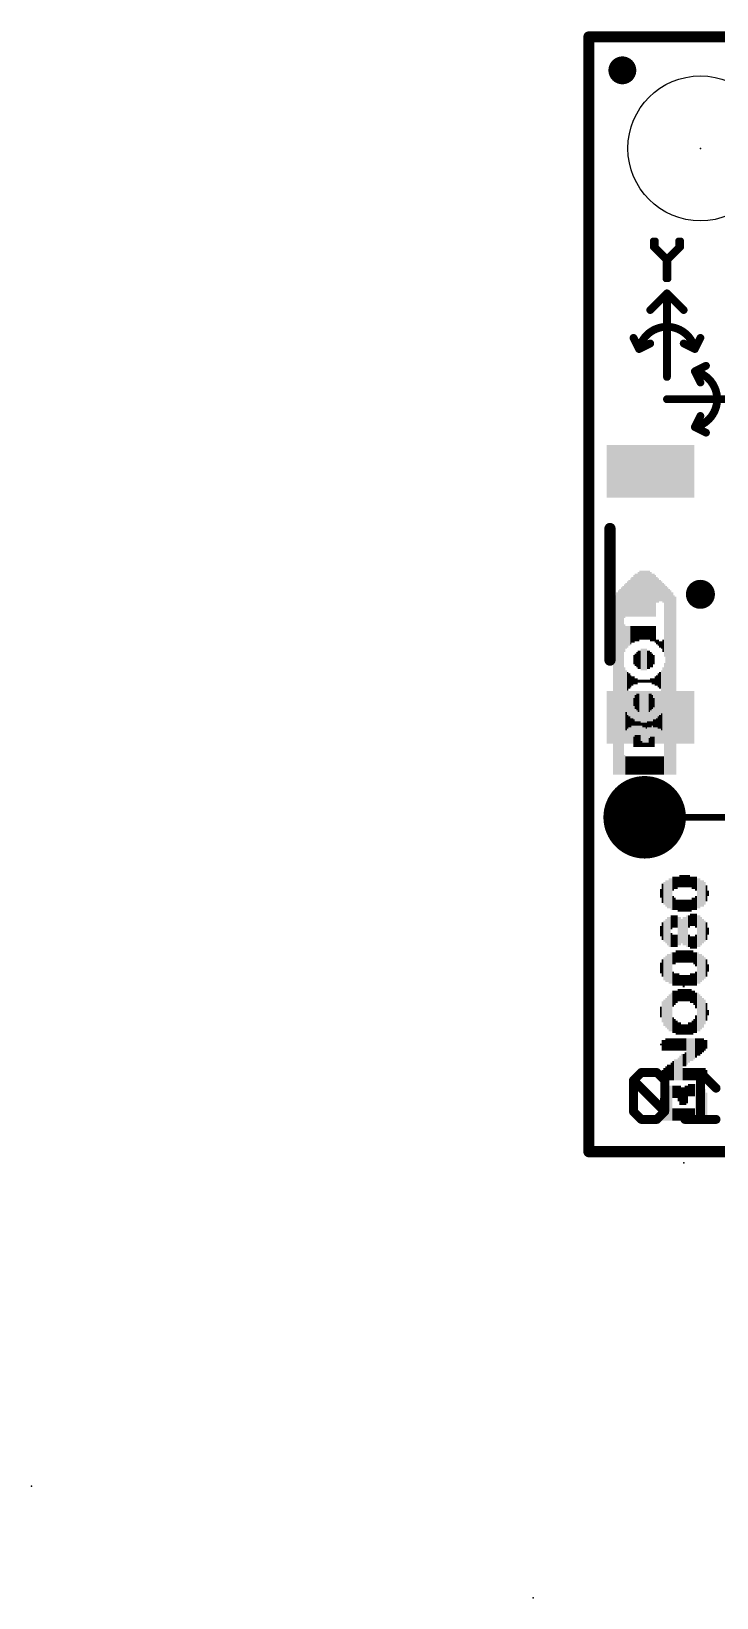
# Model space of a CAD drawing. Extents: x -12.7 to 30.6, y -10.2 to 25.5.
# Drawn here: x -12.7 to 2.91, y -10.16 to 25.53 of the extents above; entities that cross this region are included whole.
import ezdxf

# ---------------------------------------------------------------- set-up
doc = ezdxf.new("R2010")
doc.units = 0
for name, color, linetype in [('1', 12, 'CONTINUOUS'), ('16', 132, 'CONTINUOUS'), ('17', 110, 'CONTINUOUS'), ('18', 110, 'CONTINUOUS'), ('20', 53, 'CONTINUOUS'), ('21', 41, 'CONTINUOUS'), ('22', 40, 'CONTINUOUS'), ('23', 53, 'CONTINUOUS'), ('24', 53, 'CONTINUOUS')]:
    doc.layers.add(name, color=color, linetype=linetype)

# ---------------------------------------------------------------- blocks, each defined once
blk = doc.blocks.new('RECT')
blk.add_solid([(-0.5, -0.5), (0.5, -0.5), (-0.5, 0.5), (0.5, 0.5)])
blk = doc.blocks.new('ROUNDP')
at = {"const_width": 0.5}
blk.add_lwpolyline([(0, -0.25, 1), (0, 0.25, 1), (0, -0.25)], format="xyb", dxfattribs=at)
blk = doc.blocks.new('PIE')
at = {"const_width": 0.5}
blk.add_lwpolyline([(0, -0.25, 1), (0, 0.25, 1), (0, -0.25)], format="xyb", dxfattribs=at)
blk = doc.blocks.new('ROUNDV')
at = {"const_width": 0.5}
blk.add_lwpolyline([(0, -0.25, 1), (0, 0.25, 1), (0, -0.25)], format="xyb", dxfattribs=at)

msp = doc.modelspace()

# ---------------------------------------------------------------- linework, layer by layer
at = {"layer": '1'}
for points, const_width in [([(0, 0), (0, 25.4)], 0.254), ([(0, 25.4), (30.48, 25.4)], 0.254), ([(3.81, 7.62), (1.27, 7.62)], 0.1524), ([(30.48, 0), (0, 0)], 0.254)]:
    msp.add_lwpolyline(points, dxfattribs=dict(at, const_width=const_width))
for points, const_width in [([(0.0635, 25.4, 1), (-0.0635, 25.4)], 0.127), ([(0, 25.4635, 1), (0, 25.3365)], 0.127), ([(1.27, 7.6581, 1), (1.27, 7.5819)], 0.0762), ([(0, 0.0635, 1), (0, -0.0635)], 0.127), ([(-0.0635, 0, 1), (0.0635, 0)], 0.127)]:
    msp.add_lwpolyline(points, format="xyb", dxfattribs=dict(at, const_width=const_width))
at = {"layer": '16'}
for points, const_width in [([(0, 0), (0, 25.4)], 0.254), ([(0, 25.4), (30.48, 25.4)], 0.254), ([(1.1928, 1.8043), (1.0149, 1.6264)], 0.2032), ([(1.5488, 1.8043), (1.1928, 1.8043)], 0.2032), ([(1.7267, 1.6264), (1.5488, 1.8043)], 0.2032), ([(2.8961, 1.4484), (2.5402, 1.8043)], 0.2032), ([(2.5402, 1.8043), (2.5402, 0.7366)], 0.2032), ([(1.0149, 1.6264), (1.0149, 0.9146)], 0.2032), ([(1.7267, 0.9146), (1.0149, 1.6264)], 0.2032), ([(1.7267, 0.9146), (1.7267, 1.6264)], 0.2032), ([(1.0149, 0.9146), (1.1928, 0.7366)], 0.2032), ([(1.1928, 0.7366), (1.5488, 0.7366)], 0.2032), ([(1.5488, 0.7366), (1.7267, 0.9146)], 0.2032), ([(2.8961, 0.7366), (2.1843, 0.7366)], 0.2032), ([(30.48, 0), (0, 0)], 0.254)]:
    msp.add_lwpolyline(points, dxfattribs=dict(at, const_width=const_width))
for points, const_width in [([(0.0635, 25.4, 1), (-0.0635, 25.4)], 0.127), ([(0, 25.4635, 1), (0, 25.3365)], 0.127), ([(1.1928, 1.8551, 1), (1.1928, 1.7535)], 0.1016), ([(1.2288, 1.7684, 1), (1.1569, 1.8402)], 0.1016), ([(1.5847, 1.8402, 1), (1.5128, 1.7684)], 0.1016), ([(1.5488, 1.7535, 1), (1.5488, 1.8551)], 0.1016), ([(2.5761, 1.8402, 1), (2.5043, 1.7684)], 0.1016), ([(2.591, 1.8043, 1), (2.4894, 1.8043)], 0.1016), ([(1.0657, 1.6264, 1), (0.9641, 1.6264)], 0.1016), ([(1.0508, 1.6623, 1), (0.979, 1.5904)], 0.1016), ([(0.979, 1.6623, 1), (1.0508, 1.5904)], 0.1016), ([(1.7775, 1.6264, 1), (1.6759, 1.6264)], 0.1016), ([(1.6908, 1.5904, 1), (1.7626, 1.6623)], 0.1016), ([(2.8602, 1.4125, 1), (2.932, 1.4843)], 0.1016), ([(1.0508, 0.9505, 1), (0.979, 0.8786)], 0.1016), ([(0.9641, 0.9146, 1), (1.0657, 0.9146)], 0.1016), ([(1.1928, 0.7874, 1), (1.1928, 0.6858)], 0.1016), ([(1.1569, 0.7007, 1), (1.2288, 0.7725)], 0.1016), ([(1.5128, 0.7725, 1), (1.5847, 0.7007)], 0.1016), ([(1.5488, 0.6858, 1), (1.5488, 0.7874)], 0.1016), ([(1.6759, 0.9146, 1), (1.7775, 0.9146)], 0.1016), ([(1.7626, 0.8786, 1), (1.6908, 0.9505)], 0.1016), ([(1.6908, 0.8786, 1), (1.7626, 0.9505)], 0.1016), ([(2.1843, 0.7874, 1), (2.1843, 0.6858)], 0.1016), ([(2.4894, 0.7366, 1), (2.591, 0.7366)], 0.1016), ([(2.8961, 0.6858, 1), (2.8961, 0.7874)], 0.1016), ([(0, 0.0635, 1), (0, -0.0635)], 0.127), ([(-0.0635, 0, 1), (0.0635, 0)], 0.127)]:
    msp.add_lwpolyline(points, format="xyb", dxfattribs=dict(at, const_width=const_width))
at = {"layer": '20', "const_width": 0.2032}
for points in [[(0, 0), (0, 25.4)], [(0, 25.4), (30.48, 25.4)], [(30.48, 0), (0, 0)]]:
    msp.add_lwpolyline(points, dxfattribs=at)
at = {"layer": '20', "const_width": 0.1016}
for points in [[(0.0508, 25.4, 1), (-0.0508, 25.4)], [(0, 25.4508, 1), (0, 25.3492)], [(0, 0.0508, 1), (0, -0.0508)], [(-0.0508, 0, 1), (0.0508, 0)]]:
    msp.add_lwpolyline(points, format="xyb", dxfattribs=at)
at = {"layer": '20'}
msp.add_circle((2.54, 22.86), 1.651, dxfattribs=at)
at = {"layer": '21'}
for points, const_width in [([(1.5134, 20.7525), (1.5134, 20.6085)], 0.1524), ([(2.0897, 20.6085), (2.0897, 20.7525)], 0.1524), ([(1.5134, 20.6085), (1.8016, 20.3204)], 0.1524), ([(1.8016, 20.3204), (2.0897, 20.6085)], 0.1524), ([(1.8016, 20.3204), (1.8016, 19.8882)], 0.1524), ([(1.778, 19.558), (1.397, 19.177)], 0.1778), ([(1.778, 19.558), (1.778, 17.653)], 0.1778), ([(1.778, 19.558), (2.159, 19.177)], 0.1778), ([(2.54, 18.542), (2.413, 18.288)], 0.1778), ([(2.413, 18.288), (2.159, 18.415)], 0.1778), ([(3.683, 17.145), (1.778, 17.145)], 0.1778), ([(2.413, 16.51), (2.54, 16.764)], 0.1778), ([(2.667, 16.383), (2.413, 16.51)], 0.1778), ([(0.48, 14.2), (0.48, 11.2)], 0.254)]:
    msp.add_lwpolyline(points, dxfattribs=dict(at, const_width=const_width))
for points, const_width in [([(1.5515, 20.7525, 1), (1.4753, 20.7525)], 0.0762), ([(2.1278, 20.7525, 1), (2.0516, 20.7525)], 0.0762), ([(1.5404, 20.6354, 1), (1.4865, 20.5815)], 0.0762), ([(1.4753, 20.6085, 1), (1.5515, 20.6085)], 0.0762), ([(1.7746, 20.3473, 1), (1.8285, 20.2934)], 0.0762), ([(1.8397, 20.3204, 1), (1.7635, 20.3204)], 0.0762), ([(1.7746, 20.2934, 1), (1.8285, 20.3473)], 0.0762), ([(2.0516, 20.6085, 1), (2.1278, 20.6085)], 0.0762), ([(2.1166, 20.5815, 1), (2.0627, 20.6354)], 0.0762), ([(1.8225, 19.558, 1), (1.7335, 19.558)], 0.0889), ([(1.8094, 19.5894, 1), (1.7466, 19.5266)], 0.0889), ([(1.8094, 19.5266, 1), (1.7466, 19.5894)], 0.0889), ([(1.7635, 19.8882, 1), (1.8397, 19.8882)], 0.0762), ([(1.3656, 19.2084, 1), (1.4284, 19.1456)], 0.0889), ([(2.1276, 19.1456, 1), (2.1904, 19.2084)], 0.0889), ([(2.413, 18.288, 0.8), (1.143, 18.288)], 0.1778), ([(2.5798, 18.5221, 1), (2.5002, 18.5619)], 0.0889), ([(1.0996, 18.2978, 1), (1.1864, 18.2782)], 0.0889), ([(2.1789, 18.4548, 1), (2.1391, 18.3752)], 0.0889), ([(2.3732, 18.3079, 1), (2.4528, 18.2681)], 0.0889), ([(2.3696, 18.2782, 1), (2.4564, 18.2978)], 0.0889), ([(2.3931, 18.2482, 1), (2.4329, 18.3278)], 0.0889), ([(2.413, 16.51, 0.8), (2.413, 17.78)], 0.1778), ([(2.4228, 17.8234, 1), (2.4032, 17.7366)], 0.0889), ([(1.7335, 17.653, 1), (1.8225, 17.653)], 0.0889), ([(1.778, 17.1895, 1), (1.778, 17.1005)], 0.0889), ([(2.5798, 16.7441, 1), (2.5002, 16.7839)], 0.0889), ([(2.4329, 16.5498, 1), (2.3931, 16.4702)], 0.0889), ([(2.4032, 16.5534, 1), (2.4228, 16.4666)], 0.0889), ([(2.3732, 16.5299, 1), (2.4528, 16.4901)], 0.0889), ([(2.6471, 16.3432, 1), (2.6869, 16.4228)], 0.0889), ([(0.5435, 14.2, 1), (0.4165, 14.2)], 0.127), ([(0.4165, 11.2, 1), (0.5435, 11.2)], 0.127)]:
    msp.add_lwpolyline(points, format="xyb", dxfattribs=dict(at, const_width=const_width))
at = {"layer": '22'}
for points, const_width in [([(1.4663, 20.6085), (1.4663, 20.7525)], 0.1524), ([(2.0426, 20.7525), (2.0426, 20.6085)], 0.1524), ([(1.7544, 20.3204), (1.4663, 20.6085)], 0.1524), ([(2.0426, 20.6085), (1.7544, 20.3204)], 0.1524), ([(1.7544, 20.3204), (1.7544, 19.8882)], 0.1524), ([(1.778, 19.558), (1.397, 19.177)], 0.1778), ([(1.778, 19.558), (1.778, 17.653)], 0.1778), ([(1.778, 19.558), (2.159, 19.177)], 0.1778), ([(1.016, 18.542), (1.143, 18.288)], 0.1778), ([(1.143, 18.288), (1.397, 18.415)], 0.1778), ([(2.667, 17.907), (2.413, 17.78)], 0.1778), ([(2.413, 17.78), (2.54, 17.526)], 0.1778), ([(3.683, 17.145), (1.778, 17.145)], 0.1778)]:
    msp.add_lwpolyline(points, dxfattribs=dict(at, const_width=const_width))
for points, const_width in [([(1.5044, 20.7525, 1), (1.4282, 20.7525)], 0.0762), ([(2.0807, 20.7525, 1), (2.0045, 20.7525)], 0.0762), ([(1.4933, 20.6354, 1), (1.4394, 20.5815)], 0.0762), ([(1.4282, 20.6085, 1), (1.5044, 20.6085)], 0.0762), ([(1.7925, 20.3204, 1), (1.7163, 20.3204)], 0.0762), ([(1.7275, 20.3473, 1), (1.7814, 20.2934)], 0.0762), ([(1.7275, 20.2934, 1), (1.7814, 20.3473)], 0.0762), ([(2.0045, 20.6085, 1), (2.0807, 20.6085)], 0.0762), ([(2.0695, 20.5815, 1), (2.0156, 20.6354)], 0.0762), ([(1.7163, 19.8882, 1), (1.7925, 19.8882)], 0.0762), ([(1.8225, 19.558, 1), (1.7335, 19.558)], 0.0889), ([(1.8094, 19.5894, 1), (1.7466, 19.5266)], 0.0889), ([(1.8094, 19.5266, 1), (1.7466, 19.5894)], 0.0889), ([(1.3656, 19.2084, 1), (1.4284, 19.1456)], 0.0889), ([(2.1276, 19.1456, 1), (2.1904, 19.2084)], 0.0889), ([(1.0558, 18.5619, 1), (0.9762, 18.5221)], 0.0889), ([(2.413, 18.288, 0.8), (1.143, 18.288)], 0.1778), ([(1.1231, 18.3278, 1), (1.1629, 18.2482)], 0.0889), ([(1.0996, 18.2978, 1), (1.1864, 18.2782)], 0.0889), ([(1.1032, 18.2681, 1), (1.1828, 18.3079)], 0.0889), ([(1.4169, 18.3752, 1), (1.3771, 18.4548)], 0.0889), ([(2.3696, 18.2782, 1), (2.4564, 18.2978)], 0.0889), ([(2.413, 16.51, 0.8), (2.413, 17.78)], 0.1778), ([(2.4228, 17.8234, 1), (2.4032, 17.7366)], 0.0889), ([(2.4528, 17.7999, 1), (2.3732, 17.7601)], 0.0889), ([(2.3931, 17.8198, 1), (2.4329, 17.7402)], 0.0889), ([(2.6869, 17.8672, 1), (2.6471, 17.9468)], 0.0889), ([(1.7335, 17.653, 1), (1.8225, 17.653)], 0.0889), ([(2.5002, 17.5061, 1), (2.5798, 17.5459)], 0.0889), ([(1.778, 17.1895, 1), (1.778, 17.1005)], 0.0889), ([(2.4032, 16.5534, 1), (2.4228, 16.4666)], 0.0889)]:
    msp.add_lwpolyline(points, format="xyb", dxfattribs=dict(at, const_width=const_width))
at = {"layer": '23'}
for p in [(0.762, 24.638), (2.54, 22.86), (1.27, 7.62), (2.159, -0.254), (-12.7, -7.62), (-1.27, -10.16)]:
    msp.add_point(p, dxfattribs=at)
at = {"layer": '24'}
for p in [(0.762, 24.638), (1.27, 8.128)]:
    msp.add_point(p, dxfattribs=at)

# ---------------------------------------------------------------- block references
at = {"layer": '1', "xscale": 0.635, "yscale": 0.635}
msp.add_blockref('PIE', (0.762, 24.638), dxfattribs=at)
at = {"layer": '1', "xscale": 1.2, "yscale": 2, "rotation": 270}
for p in [(1.405, 15.5), (1.405, 9.9)]:
    msp.add_blockref('RECT', p, dxfattribs=at)
at = {"layer": '16', "xscale": 0.635, "yscale": 0.635}
msp.add_blockref('PIE', (0.762, 24.638), dxfattribs=at)
at = {"layer": '17', "xscale": 1.8796, "yscale": 1.8796, "rotation": 90}
msp.add_blockref('ROUNDP', (1.27, 7.62), dxfattribs=at)
msp.add_blockref('ROUNDP', (1.27, 7.62), dxfattribs=at)
at = {"layer": '18', "xscale": 0.6604, "yscale": 0.6604}
msp.add_blockref('ROUNDV', (2.54, 12.7), dxfattribs=at)
msp.add_blockref('ROUNDV', (2.54, 12.7), dxfattribs=at)
at = {"layer": '21', "yscale": 0.04, "rotation": 90}
for p, xscale in [((1.679, 5.886), 0.44), ((1.719, 5.886), 0.52), ((1.759, 5.886), 0.6), ((1.799, 5.866), 0.64), ((1.839, 5.886), 0.68), ((1.879, 5.866), 0.72), ((1.919, 6.106), 0.32), ((1.959, 6.126), 0.28), ((1.999, 6.126), 0.28), ((2.039, 6.146), 0.24), ((2.079, 6.166), 0.28), ((2.119, 6.166), 0.28), ((2.159, 6.166), 0.28), ((2.199, 6.166), 0.28), ((2.239, 6.166), 0.28), ((2.279, 6.166), 0.28), ((2.319, 6.146), 0.24), ((2.359, 6.126), 0.28), ((2.399, 6.126), 0.28), ((2.439, 6.106), 0.32), ((2.479, 5.886), 0.68), ((2.519, 5.886), 0.68), ((2.559, 5.886), 0.6), ((2.599, 5.886), 0.6), ((2.639, 5.886), 0.52), ((1.639, 5.886), 0.2), ((1.919, 5.666), 0.32), ((1.959, 5.646), 0.28), ((1.999, 5.626), 0.24), ((2.039, 5.606), 0.28), ((2.079, 5.606), 0.28), ((2.119, 5.606), 0.28), ((2.159, 5.606), 0.28), ((2.199, 5.606), 0.28), ((2.239, 5.606), 0.28), ((2.279, 5.606), 0.28), ((2.319, 5.606), 0.28), ((2.359, 5.646), 0.28), ((2.399, 5.646), 0.28), ((2.439, 5.666), 0.32), ((2.679, 5.886), 0.36), ((2.719, 5.886), 0.12), ((1.879, 5.226), 0.32), ((1.919, 5.246), 0.28), ((1.959, 5.246), 0.28), ((1.999, 5.246), 0.28), ((2.239, 5.026), 0.72), ((2.279, 5.246), 0.28), ((2.319, 5.286), 0.28), ((2.359, 5.286), 0.28), ((2.399, 5.286), 0.28), ((2.439, 5.266), 0.32), ((2.479, 5.026), 0.72), ((2.519, 5.026), 0.72), ((1.639, 5.026), 0.24), ((1.679, 5.026), 0.4), ((1.719, 5.026), 0.48), ((1.759, 5.026), 0.56), ((1.799, 5.026), 0.64), ((1.839, 5.006), 0.68), ((2.039, 5.026), 0.64), ((2.079, 5.026), 0.64), ((2.119, 5.026), 0.56), ((2.159, 5.026), 0.64), ((2.199, 5.026), 0.64), ((2.559, 5.026), 0.64), ((2.599, 5.026), 0.56), ((2.639, 5.026), 0.48), ((2.679, 5.026), 0.4), ((2.719, 5.026), 0.16), ((1.879, 4.826), 0.32), ((1.919, 4.806), 0.28), ((1.959, 4.806), 0.28), ((1.999, 4.806), 0.28), ((2.279, 4.806), 0.28), ((2.319, 4.766), 0.28), ((2.359, 4.766), 0.28), ((2.399, 4.766), 0.28), ((2.439, 4.786), 0.32), ((1.639, 4.186), 0.24), ((1.679, 4.186), 0.4), ((1.719, 4.166), 0.52), ((1.759, 4.166), 0.6), ((1.799, 4.186), 0.64), ((1.839, 4.166), 0.68), ((1.879, 4.186), 0.72), ((1.919, 4.406), 0.28), ((1.959, 4.406), 0.28), ((1.999, 4.446), 0.28), ((2.039, 4.446), 0.28), ((2.079, 4.446), 0.28), ((2.119, 4.446), 0.28), ((2.159, 4.446), 0.28), ((2.199, 4.446), 0.28), ((2.239, 4.446), 0.28), ((2.279, 4.446), 0.28), ((2.319, 4.446), 0.28), ((2.359, 4.446), 0.28), ((2.399, 4.406), 0.28), ((2.439, 4.386), 0.32), ((2.479, 4.186), 0.72), ((2.519, 4.166), 0.68), ((2.559, 4.186), 0.64), ((2.599, 4.186), 0.56), ((2.639, 4.186), 0.48), ((2.679, 4.186), 0.4), ((1.919, 3.946), 0.32), ((1.959, 3.926), 0.28), ((1.999, 3.926), 0.28), ((2.039, 3.926), 0.28), ((2.079, 3.906), 0.24), ((2.119, 3.906), 0.24), ((2.159, 3.886), 0.28), ((2.199, 3.906), 0.24), ((2.239, 3.906), 0.24), ((2.279, 3.906), 0.24), ((2.319, 3.926), 0.28), ((2.359, 3.926), 0.28), ((2.399, 3.926), 0.28), ((2.439, 3.946), 0.32), ((2.719, 4.186), 0.16), ((1.839, 3.166), 0.84), ((1.879, 3.186), 0.88), ((1.919, 3.486), 0.36), ((1.959, 3.506), 0.32), ((1.999, 3.526), 0.28), ((2.039, 3.566), 0.28), ((2.079, 3.566), 0.28), ((2.119, 3.566), 0.28), ((2.159, 3.566), 0.28), ((2.199, 3.566), 0.28), ((2.239, 3.566), 0.28), ((2.279, 3.566), 0.28), ((2.319, 3.546), 0.32), ((2.359, 3.526), 0.28), ((2.399, 3.506), 0.32), ((2.439, 3.446), 0.36), ((2.479, 3.186), 0.88), ((2.519, 3.166), 0.84), ((1.639, 3.186), 0.24), ((1.679, 3.186), 0.48), ((1.719, 3.166), 0.6), ((1.759, 3.166), 0.68), ((1.799, 3.166), 0.76), ((2.559, 3.166), 0.76), ((2.599, 3.166), 0.68), ((2.639, 3.186), 0.56), ((2.679, 3.186), 0.4), ((2.719, 3.166), 0.12), ((1.919, 2.886), 0.36), ((1.959, 2.866), 0.32), ((1.999, 2.826), 0.32), ((2.039, 2.806), 0.28), ((2.079, 2.806), 0.28), ((2.119, 2.786), 0.24), ((2.159, 2.786), 0.24), ((2.199, 2.786), 0.24), ((2.239, 2.786), 0.24), ((2.279, 2.806), 0.28), ((2.319, 2.806), 0.28), ((2.359, 2.826), 0.32), ((2.399, 2.866), 0.32), ((2.439, 2.906), 0.4), ((1.679, 2.426), 0.24), ((1.719, 2.426), 0.24), ((1.759, 2.446), 0.28), ((1.799, 2.446), 0.28), ((1.839, 2.446), 0.28), ((1.879, 2.446), 0.28), ((1.919, 2.446), 0.28), ((1.959, 2.446), 0.28), ((1.999, 2.446), 0.28), ((2.039, 2.446), 0.28), ((2.079, 2.446), 0.28), ((2.119, 2.446), 0.28), ((2.159, 2.446), 0.28), ((2.199, 2.446), 0.28), ((2.239, 2.286), 0.6), ((2.279, 2.306), 0.56), ((2.319, 2.326), 0.52), ((2.359, 2.326), 0.52), ((2.399, 2.346), 0.48), ((2.439, 2.366), 0.44), ((2.479, 2.386), 0.4), ((2.519, 2.386), 0.4), ((2.559, 2.406), 0.36), ((2.599, 2.426), 0.32), ((2.639, 2.426), 0.24), ((2.679, 2.446), 0.2), ((1.639, 2.446), 0.04), ((2.039, 1.886), 0.52), ((2.079, 1.906), 0.56), ((2.119, 1.926), 0.6), ((2.159, 2.086), 0.28), ((2.199, 2.106), 0.32), ((1.639, 1.766), 0.04), ((1.679, 1.766), 0.2), ((1.719, 1.766), 0.28), ((1.759, 1.786), 0.32), ((1.799, 1.806), 0.36), ((1.839, 1.806), 0.36), ((1.879, 1.826), 0.4), ((1.919, 1.846), 0.44), ((1.959, 1.866), 0.48), ((1.999, 1.866), 0.48), ((2.159, 1.766), 0.28), ((2.199, 1.766), 0.28), ((2.239, 1.766), 0.28), ((2.279, 1.766), 0.28), ((2.319, 1.766), 0.28), ((2.359, 1.766), 0.28), ((2.399, 1.766), 0.28), ((2.439, 1.766), 0.28), ((2.479, 1.766), 0.28), ((2.519, 1.766), 0.28), ((2.559, 1.766), 0.28), ((2.599, 1.766), 0.28), ((2.639, 1.766), 0.28), ((2.679, 1.766), 0.2), ((1.759, 1.086), 0.76), ((1.799, 1.086), 0.76), ((1.839, 1.106), 0.8), ((1.879, 1.106), 0.8), ((1.919, 1.366), 0.28), ((1.959, 1.366), 0.28), ((1.999, 1.366), 0.28), ((2.039, 1.326), 0.36), ((2.079, 1.286), 0.44), ((2.119, 1.266), 0.4), ((2.159, 1.266), 0.4), ((2.199, 1.286), 0.44), ((2.239, 1.306), 0.4), ((2.279, 1.406), 0.28), ((2.319, 1.406), 0.28), ((2.359, 1.406), 0.28), ((2.399, 1.406), 0.28), ((2.439, 1.126), 0.84), ((2.479, 1.106), 0.8), ((2.519, 1.106), 0.8), ((2.559, 1.086), 0.76), ((2.599, 1.086), 0.76), ((1.639, 1.006), 0.44), ((1.679, 1.026), 0.64), ((1.719, 1.066), 0.72), ((2.639, 1.066), 0.72), ((2.679, 1.046), 0.6), ((1.919, 0.846), 0.28), ((1.959, 0.846), 0.28), ((1.999, 0.846), 0.28), ((2.039, 0.846), 0.28), ((2.079, 0.846), 0.28), ((2.119, 0.846), 0.28), ((2.159, 0.846), 0.28), ((2.199, 0.846), 0.28), ((2.239, 0.846), 0.28), ((2.279, 0.846), 0.28), ((2.319, 0.846), 0.28), ((2.359, 0.846), 0.28), ((2.399, 0.846), 0.28)]:
    msp.add_blockref('RECT', p, dxfattribs=dict(at, xscale=xscale))
at = {"layer": '22', "rotation": 90}
for p, xscale, yscale in [((1.13, 12.698), 1.02, 0.04), ((1.165, 12.713), 1.05, 0.03), ((1.2, 12.713), 1.05, 0.04), ((1.235, 12.713), 1.05, 0.03), ((1.27, 12.713), 1.05, 0.04), ((1.305, 12.713), 1.05, 0.03), ((1.34, 12.713), 1.05, 0.04), ((1.375, 12.713), 1.05, 0.03), ((1.41, 12.698), 1.02, 0.04), ((0.745, 10.723), 4.27, 0.03), ((0.78, 10.738), 4.3, 0.04), ((0.815, 12.543), 0.77, 0.03), ((0.85, 12.573), 0.77, 0.04), ((0.885, 12.593), 0.81, 0.03), ((0.92, 12.608), 0.84, 0.04), ((0.955, 12.628), 0.88, 0.03), ((0.99, 12.643), 0.91, 0.04), ((1.025, 12.663), 0.95, 0.03), ((1.06, 12.678), 0.98, 0.04), ((1.095, 12.678), 0.98, 0.03), ((1.445, 12.678), 0.98, 0.03), ((1.48, 12.678), 0.98, 0.04), ((1.515, 12.663), 0.95, 0.03), ((1.55, 12.803), 0.59, 0.04), ((1.585, 12.788), 0.56, 0.03), ((1.62, 12.783), 0.49, 0.04), ((1.655, 12.768), 0.46, 0.03), ((1.69, 12.733), 0.45, 0.04), ((1.725, 12.103), 1.65, 0.03), ((1.76, 10.738), 4.3, 0.04), ((1.795, 10.723), 4.27, 0.03), ((0.57, 10.618), 4.06, 0.04), ((0.605, 10.633), 4.09, 0.03), ((0.64, 10.668), 4.16, 0.04), ((0.675, 10.688), 4.2, 0.03), ((0.71, 10.703), 4.23, 0.04), ((1.83, 10.703), 4.23, 0.04), ((1.865, 10.688), 4.2, 0.03), ((1.9, 10.668), 4.16, 0.04), ((1.935, 10.633), 4.09, 0.03), ((1.97, 10.618), 4.06, 0.04), ((0.815, 11.703), 0.63, 0.03), ((0.85, 11.718), 0.52, 0.04), ((0.885, 11.733), 0.49, 0.03), ((0.92, 11.753), 0.45, 0.04), ((0.955, 11.768), 0.42, 0.03), ((0.99, 11.788), 0.38, 0.04), ((1.025, 11.788), 0.38, 0.03), ((1.06, 11.803), 0.35, 0.04), ((1.095, 11.803), 0.35, 0.03), ((1.13, 11.803), 0.35, 0.04), ((1.165, 11.823), 0.31, 0.03), ((1.2, 11.823), 0.31, 0.04), ((1.235, 11.823), 0.31, 0.03), ((1.27, 11.823), 0.31, 0.04), ((1.305, 11.823), 0.31, 0.03), ((1.34, 11.823), 0.31, 0.04), ((1.375, 11.823), 0.31, 0.03), ((1.41, 11.803), 0.35, 0.04), ((1.445, 11.803), 0.35, 0.03), ((1.48, 11.803), 0.35, 0.04), ((1.515, 11.788), 0.38, 0.03), ((1.2, 11.213), 0.49, 0.04), ((1.235, 11.213), 0.49, 0.03), ((1.27, 11.213), 0.49, 0.04), ((1.305, 11.213), 0.49, 0.03), ((1.55, 11.613), 0.11, 0.04), ((1.585, 11.598), 0.14, 0.03), ((1.62, 11.558), 0.14, 0.04), ((1.655, 11.543), 0.17, 0.03), ((1.69, 11.528), 0.28, 0.04), ((1.025, 11.213), 0.21, 0.03), ((1.06, 11.208), 0.28, 0.04), ((1.095, 11.213), 0.35, 0.03), ((1.13, 11.208), 0.42, 0.04), ((1.165, 11.208), 0.42, 0.03), ((1.34, 11.208), 0.42, 0.04), ((1.375, 11.208), 0.42, 0.03), ((1.41, 11.213), 0.35, 0.04), ((1.445, 11.193), 0.31, 0.03), ((1.48, 11.213), 0.21, 0.04), ((1.725, 10.718), 0.84, 0.03), ((0.815, 10.723), 0.63, 0.03), ((0.85, 10.723), 0.49, 0.04), ((0.885, 10.718), 0.42, 0.03), ((0.92, 10.723), 0.35, 0.04), ((0.955, 10.718), 0.28, 0.03), ((0.99, 10.723), 0.21, 0.04), ((1.025, 10.738), 0.18, 0.03), ((1.06, 10.718), 0.14, 0.04), ((1.095, 10.718), 0.14, 0.03), ((1.13, 10.723), 0.07, 0.04), ((1.165, 10.723), 0.07, 0.03), ((1.2, 10.723), 0.07, 0.04), ((1.235, 10.723), 0.07, 0.03), ((1.27, 10.723), 0.07, 0.04), ((1.305, 10.723), 0.07, 0.03), ((1.34, 10.723), 0.07, 0.04), ((1.375, 10.723), 0.07, 0.03), ((1.41, 10.738), 0.1, 0.04), ((1.445, 10.718), 0.14, 0.03), ((1.48, 10.718), 0.14, 0.04), ((1.515, 10.723), 0.21, 0.03), ((1.55, 10.738), 0.24, 0.04), ((1.585, 10.738), 0.32, 0.03), ((1.62, 10.738), 0.38, 0.04), ((1.655, 10.723), 0.49, 0.03), ((1.69, 10.738), 0.6, 0.04), ((1.06, 10.248), 0.32, 0.04), ((1.095, 10.248), 0.38, 0.03), ((1.13, 10.228), 0.42, 0.04), ((1.165, 10.248), 0.46, 0.03), ((1.2, 10.248), 0.46, 0.04), ((1.235, 10.248), 0.46, 0.03), ((1.27, 10.248), 0.46, 0.04), ((1.305, 10.248), 0.46, 0.03), ((1.34, 10.248), 0.46, 0.04), ((1.375, 10.228), 0.42, 0.03), ((1.41, 10.248), 0.38, 0.04), ((1.445, 10.248), 0.32, 0.03), ((0.815, 9.808), 0.56, 0.03), ((0.85, 9.808), 0.42, 0.04), ((1.025, 10.248), 0.18, 0.03), ((1.48, 10.233), 0.21, 0.04), ((1.69, 9.793), 0.53, 0.04), ((1.725, 9.373), 1.57, 0.03), ((0.885, 9.793), 0.31, 0.03), ((0.92, 9.793), 0.25, 0.04), ((0.955, 9.773), 0.21, 0.03), ((0.99, 9.793), 0.17, 0.04), ((1.025, 9.778), 0.14, 0.03), ((1.06, 9.758), 0.1, 0.04), ((1.095, 9.758), 0.1, 0.03), ((1.13, 9.758), 0.1, 0.04), ((1.165, 9.758), 0.1, 0.03), ((1.2, 9.743), 0.07, 0.04), ((1.235, 9.723), 0.11, 0.03), ((1.27, 9.723), 0.11, 0.04), ((1.305, 9.708), 0.14, 0.03), ((1.34, 9.738), 0.14, 0.04), ((1.375, 9.738), 0.14, 0.03), ((1.41, 9.738), 0.14, 0.04), ((1.445, 9.758), 0.1, 0.03), ((1.48, 9.758), 0.18, 0.04), ((1.515, 9.758), 0.18, 0.03), ((1.55, 9.773), 0.21, 0.04), ((1.585, 9.778), 0.28, 0.03), ((1.62, 9.793), 0.31, 0.04), ((1.655, 9.793), 0.39, 0.03), ((1.025, 9.338), 0.24, 0.03), ((1.06, 9.358), 0.28, 0.04), ((1.095, 9.358), 0.28, 0.03), ((1.13, 9.358), 0.28, 0.04), ((1.165, 9.358), 0.28, 0.03), ((1.2, 9.288), 0.14, 0.04), ((1.235, 9.268), 0.1, 0.03), ((1.27, 9.268), 0.1, 0.04), ((1.305, 9.268), 0.1, 0.03), ((1.34, 9.268), 0.1, 0.04), ((1.375, 9.323), 0.21, 0.03), ((1.41, 9.338), 0.24, 0.04), ((1.445, 9.338), 0.24, 0.03), ((1.48, 9.338), 0.24, 0.04), ((0.815, 8.813), 0.45, 0.03), ((0.85, 8.798), 0.42, 0.04), ((0.885, 8.798), 0.42, 0.03), ((0.92, 8.798), 0.42, 0.04), ((0.955, 8.798), 0.42, 0.03), ((0.99, 8.798), 0.42, 0.04), ((1.025, 8.798), 0.42, 0.03), ((1.06, 8.798), 0.42, 0.04), ((1.095, 8.798), 0.42, 0.03), ((1.13, 8.798), 0.42, 0.04), ((1.165, 8.798), 0.42, 0.03), ((1.2, 8.798), 0.42, 0.04), ((1.235, 8.798), 0.42, 0.03), ((1.27, 8.798), 0.42, 0.04), ((1.305, 8.798), 0.42, 0.03), ((1.34, 8.798), 0.42, 0.04), ((1.375, 8.798), 0.42, 0.03), ((1.41, 8.798), 0.42, 0.04), ((1.445, 8.798), 0.42, 0.03), ((1.48, 8.798), 0.42, 0.04), ((1.515, 8.798), 0.42, 0.03), ((1.55, 8.798), 0.42, 0.04), ((1.585, 8.798), 0.42, 0.03), ((1.62, 8.798), 0.42, 0.04), ((1.655, 8.798), 0.42, 0.03), ((1.69, 8.798), 0.42, 0.04)]:
    msp.add_blockref('RECT', p, dxfattribs=dict(at, xscale=xscale, yscale=yscale))

doc.saveas('drawing.dxf')
